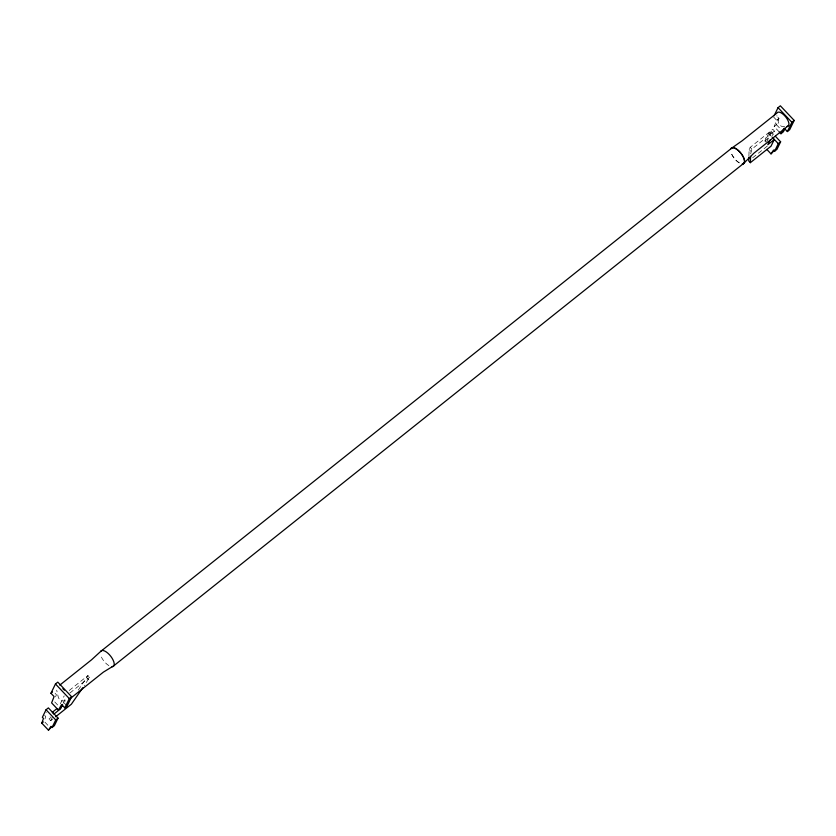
<?xml version="1.0" encoding="UTF-8"?>
<svg xmlns="http://www.w3.org/2000/svg" width="836" height="836" viewBox="0 0 836 836"><rect width="100%" height="100%" fill="white"/><g stroke="black" fill="none" stroke-linecap="round" stroke-linejoin="round"><path stroke-width="0.63" stroke-dasharray="4.18 3.13" d="M748.899 155.841L749.14 149.508L750.195 147.355L772.809 129.308L774.47 131.064L772.255 135.61M750.707 153.793L751.857 149.111L774.47 131.064M44.945 718.939L45.771 716.577L44.695 715.438L46.273 712.209M55.573 696.827L56.409 694.726L53.264 691.393M779.246 131.942L774.167 126.581L776.665 120.259L778.985 118.409L776.623 115.922M774.167 126.581L776.487 124.731L778.985 118.409M52.689 719.117L50.724 720.684L49.063 718.929L50.139 716.724M50.724 720.684L52.344 717.372M60.338 703.808L64.205 695.865M63.108 703.295L65.866 697.621M78.281 690.097L87.937 675.561L89.598 677.317L84.237 685.666M766.027 142.12L764.94 140.97L768.618 133.426L770.938 131.576L773.582 134.366M770.938 131.576L767.26 139.121L764.94 140.97M766.727 141.796L772.809 129.308M69.252 690.463L87.937 675.561M69.931 693.002L89.598 677.317M49.063 718.929L51.027 717.361M752.63 157.785L767.354 146.039M784.607 126.382L782.151 126.403A3.156 1.327 51.4 0 1 779.978 125.097A3.156 1.327 51.4 0 1 778.441 122.495L776.884 115.608M65.647 700.902L61.948 700.923A3.156 1.327 51.4 0 1 59.784 699.627A3.156 1.327 51.4 0 1 58.248 697.015L56.691 690.128M773.519 116.936L776.665 120.259M776.487 124.731L780.719 129.204M768.618 133.426L771.262 136.216M750.195 147.355L751.857 149.111M749.14 149.508L750.801 151.264M86.881 677.714L88.543 679.469M63.954 702.7L66.316 705.187M54.758 701.937L58.144 705.511M44.956 722.179L49.115 726.578M739.181 162.811A9.886 4.18 51.4 0 1 730.779 151.682M739.243 162.874A9.886 4.18 51.4 0 1 730.842 151.744M108.879 665.644A9.886 4.18 51.4 0 1 100.477 654.515"/><path stroke-width="1.25" d="M748.847 157.116L748.701 160.909L750.362 162.665L770.98 146.227L774.209 139.591L772.548 137.835M750.362 162.665L750.603 156.332M41.8 723.15L43.451 718.427L42.375 717.288L46.053 709.743L48.373 707.893L58.05 718.124L54.371 725.669L52.051 727.519L50.965 726.369L48.457 730.183L41.8 723.15L43.347 721.917M50.944 693.253L55.469 683.973L57.788 682.124L71.624 696.743L67.099 706.023L64.78 707.873L61.634 704.549L58.363 710.046L51.602 702.888L54.089 696.576L50.944 693.253L52.49 692.009M62 705.563L60.338 708.97L53.953 714.059L52.302 712.303L56.858 708.667M52.051 727.519L55.73 719.974L58.05 718.124M64.78 707.873L69.304 698.593L71.624 696.743M774.084 115.776L778.044 107.666L780.364 105.817L794.2 120.436L789.675 129.705L787.355 131.565L784.21 128.232L780.939 133.739L779.246 131.942M770.05 140.145L767.835 144.68L774.209 139.591M766.873 149.477L771.032 153.876L773.54 150.062L774.627 151.201L778.306 143.656L780.625 141.806L775.338 136.226M780.625 141.806L776.947 149.351L774.627 151.201M787.355 131.565L791.88 122.286L794.2 120.436M62.648 704.894L60.683 708.197L58.363 710.046M785.223 128.587L783.259 131.879L780.939 133.739M52.031 726.421L48.457 730.183M774.606 150.114L771.032 153.876M82.806 687.725L71.342 704.236L55.636 716.765M744.249 162.821L753.926 153.155L788.724 125.4M742.42 163.971A9.886 4.18 51.4 0 0 741.271 153.709A9.886 4.18 51.4 0 0 730.936 148.756L100.571 651.526L91.584 659.771L59.774 685.144M69.524 699.136L103.319 672.175L113.947 665.655L744.312 162.884M778.044 107.666L791.88 122.286M772.14 137.146L778.306 143.656M55.469 683.973L69.304 698.593M46.053 709.743L55.73 719.974M742.358 163.908A9.886 4.18 51.4 0 0 741.218 153.646A9.886 4.18 51.4 0 0 730.883 148.693L742.19 140.751L776.989 113.006A8.674 3.668 51.4 0 1 786.049 117.353A8.674 3.668 51.4 0 1 787.073 126.372M100.571 651.526A9.886 4.18 51.4 0 1 110.906 656.479A9.886 4.18 51.4 0 1 112.055 666.741M62.825 688.676A8.674 3.668 51.4 0 1 64.403 690.16"/></g></svg>
